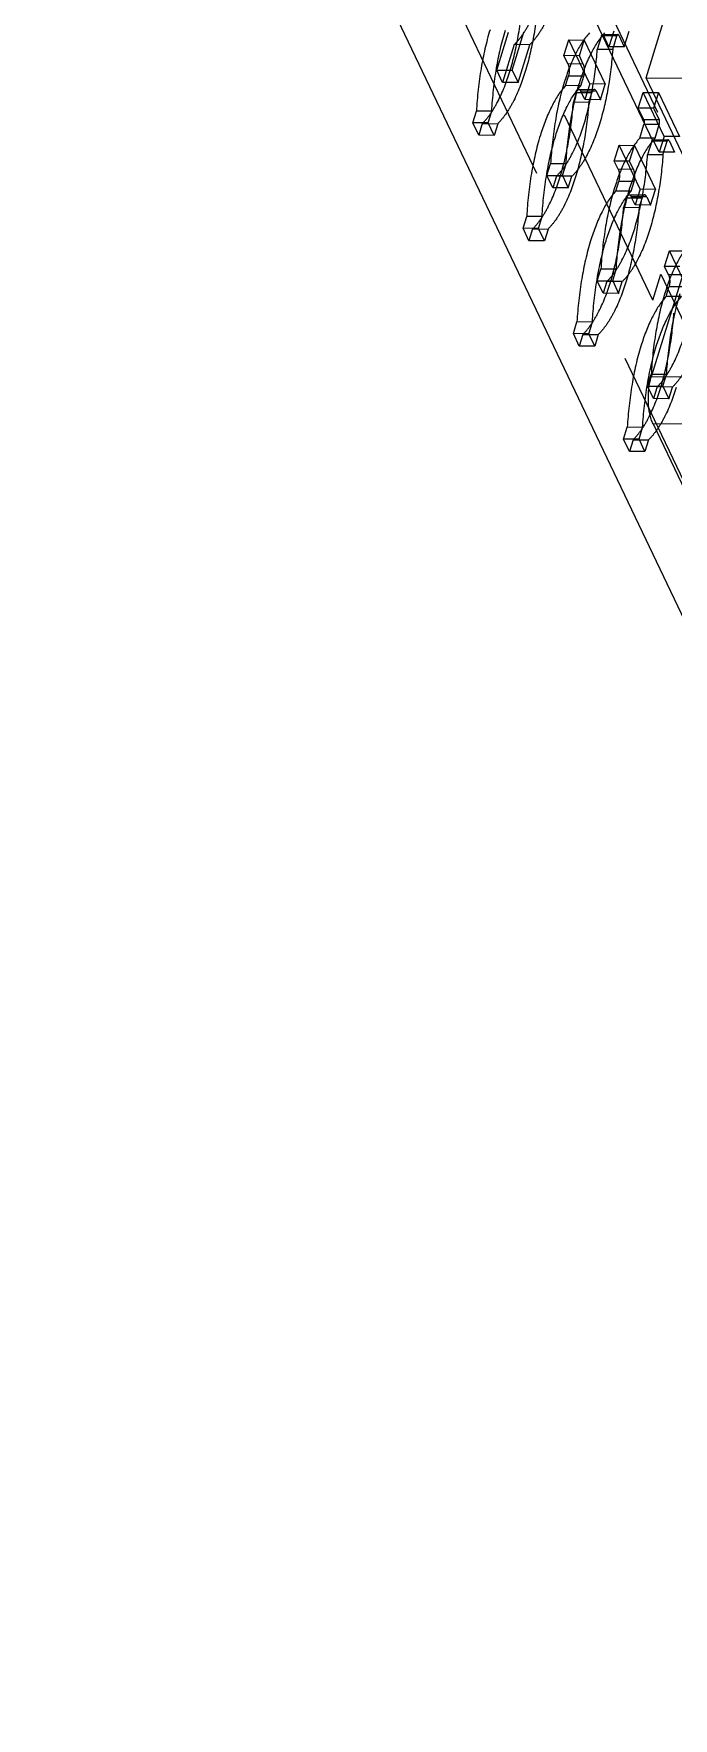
# Model space of a CAD drawing. Header units: millimetres. Extents: x 753 to 1632, y 352 to 973.
# Drawn here: x 1151.38 to 1160.97, y 786.69 to 811.93 of the extents above; entities that cross this region are included whole.
import ezdxf

# ---------------------------------------------------------------- set-up
doc = ezdxf.new("R2010")
doc.units = ezdxf.units.MM
doc.header["$LTSCALE"] = 30.734
doc.linetypes.add('HIDDEN', pattern=[0.2, 0.1, -0.1])
doc.layers.get('0').update_dxf_attribs({"linetype": 'CONTINUOUS'})
doc.layers.add('DEFAULT_2', color=8, linetype='HIDDEN')

msp = doc.modelspace()

# ---------------------------------------------------------------- linework, layer by layer
at = {"color": 3, "linetype": 'Continuous'}
msp.add_line((1179.72987, 764.2092), (1151.37699, 823.57063), dxfattribs=at)
at = {"color": 7, "linetype": 'Continuous'}
for p, q in [((1160.56059, 811.26959), (1161.43202, 814.08956)), ((1161.44806, 809.41151), (1160.56059, 811.26959)), ((1160.56059, 811.26959), (1165.91817, 811.23772)), ((1161.48425, 809.5286), (1160.63701, 806.78695)), ((1161.09887, 806.7842), (1160.63701, 806.78695)), ((1160.66443, 806.0845), (1161.85198, 803.59815)), ((1161.12629, 806.08175), (1160.66443, 806.0845))]:
    msp.add_line(p, q, dxfattribs=at)
at = {"color": 7, "linetype": 'Continuous', "start_tangent": (-0.43099323, 0.90235516), "end_tangent": (0.29524737, 0.95542084)}
msp.add_spline([(1160.66443, 806.0845), (1160.63779, 806.15265), (1160.61683, 806.23325), (1160.59491, 806.41897), (1160.602, 806.61341), (1160.63701, 806.78695)], degree=3, dxfattribs=at)
at = {"layer": 'DEFAULT_2', "color": 8, "linetype": 'HIDDEN'}
for p, q in [((1180.11718, 765.46252), (1151.76429, 824.82395)), ((1156.75697, 819.07456), (1167.50138, 796.57937)), ((1156.69361, 818.62866), (1167.0105, 797.02856)), ((1160.66053, 807.93653), (1158.00041, 813.50594)), ((1158.31997, 811.38537), (1158.49529, 811.95271)), ((1158.5509, 811.384), (1158.72622, 811.95133)), ((1159.90721, 811.91872), (1160.13814, 811.91735)), ((1160.00215, 811.73384), (1159.91902, 811.90789)), ((1160.14995, 811.90652), (1159.91902, 811.90789)), ((1160.07477, 811.96884), (1160.00215, 811.73384)), ((1160.14995, 811.90652), (1160.23308, 811.73247)), ((1160.23308, 811.73247), (1160.3057, 811.96747)), ((1158.58435, 811.76623), (1158.40903, 811.19889)), ((1158.81528, 811.76486), (1158.58435, 811.76623)), ((1158.63996, 811.19752), (1158.81528, 811.76486)), ((1159.32849, 811.60149), (1159.40111, 811.83649)), ((1159.71581, 811.17761), (1159.40111, 811.83649)), ((1159.40111, 811.83649), (1159.63204, 811.83512)), ((1159.55942, 811.60012), (1159.63204, 811.83512)), ((1159.63204, 811.83512), (1159.94674, 811.17623)), ((1159.89207, 811.8998), (1159.82851, 811.69413)), ((1160.05944, 811.69275), (1159.82851, 811.69413)), ((1160.123, 811.89843), (1159.89207, 811.8998)), ((1160.23308, 811.73247), (1160.00215, 811.73384)), ((1160.05944, 811.69275), (1160.123, 811.89843)), ((1159.38786, 811.47717), (1159.32849, 811.60149)), ((1159.55942, 811.60012), (1159.32849, 811.60149)), ((1159.61879, 811.4758), (1159.38786, 811.47717)), ((1159.61879, 811.4758), (1159.55942, 811.60012)), ((1158.40903, 811.19889), (1158.31997, 811.38537)), ((1158.31997, 811.38537), (1158.5509, 811.384)), ((1158.63996, 811.19752), (1158.40903, 811.19889)), ((1158.5509, 811.384), (1158.63996, 811.19752)), ((1159.3508, 811.15153), (1159.39499, 811.29454)), ((1159.58173, 811.15015), (1159.3508, 811.15153)), ((1159.62592, 811.29316), (1159.39499, 811.29454)), ((1159.58173, 811.15015), (1159.62592, 811.29316)), ((1159.71581, 811.17761), (1159.64319, 810.94261)), ((1159.94674, 811.17623), (1159.71581, 811.17761)), ((1159.87412, 810.94124), (1159.94674, 811.17623)), ((1159.51375, 811.0459), (1159.46955, 810.90289)), ((1159.70048, 810.90152), (1159.46955, 810.90289)), ((1159.74468, 811.04453), (1159.51375, 811.0459)), ((1159.55311, 811.09509), (1159.78404, 811.09372)), ((1159.64319, 810.94261), (1159.58381, 811.06693)), ((1159.81474, 811.06555), (1159.58381, 811.06693)), ((1159.87412, 810.94124), (1159.64319, 810.94261)), ((1159.70048, 810.90152), (1159.74468, 811.04453)), ((1159.81474, 811.06555), (1159.87412, 810.94124)), ((1160.44154, 810.8139), (1160.51416, 811.0489)), ((1160.82886, 810.39002), (1160.51416, 811.0489)), ((1160.51416, 811.0489), (1160.74509, 811.04752)), ((1160.74509, 811.04752), (1160.67247, 810.81252)), ((1160.74509, 811.04752), (1161.05979, 810.38864)), ((1157.96101, 810.59414), (1158.01529, 810.76981)), ((1158.24622, 810.76843), (1158.01529, 810.76981)), ((1158.19194, 810.59276), (1158.24622, 810.76843)), ((1160.52467, 810.63985), (1160.44154, 810.8139)), ((1160.67247, 810.81252), (1160.44154, 810.8139)), ((1160.67247, 810.81252), (1160.7556, 810.63848)), ((1158.05007, 810.40766), (1157.96101, 810.59414)), ((1158.19194, 810.59276), (1157.96101, 810.59414)), ((1158.10436, 810.58333), (1158.05007, 810.40766)), ((1158.281, 810.40629), (1158.05007, 810.40766)), ((1158.10436, 810.58333), (1158.33529, 810.58196)), ((1158.281, 810.40629), (1158.19194, 810.59276)), ((1158.33529, 810.58196), (1158.281, 810.40629)), ((1160.46385, 810.36393), (1160.52741, 810.56961)), ((1160.7556, 810.63848), (1160.52467, 810.63985)), ((1160.75834, 810.56823), (1160.52741, 810.56961)), ((1160.69478, 810.36256), (1160.75834, 810.56823)), ((1160.82886, 810.39002), (1160.75624, 810.15502)), ((1161.05979, 810.38864), (1160.82886, 810.39002)), ((1160.08258, 810.02266), (1160.1552, 810.25766)), ((1160.46991, 809.59878), (1160.1552, 810.25766)), ((1160.1552, 810.25766), (1160.38613, 810.25629)), ((1160.31351, 810.02129), (1160.38613, 810.25629)), ((1160.38613, 810.25629), (1160.70084, 809.59741)), ((1160.69478, 810.36256), (1160.46385, 810.36393)), ((1160.64617, 810.32097), (1160.58261, 810.1153)), ((1160.8771, 810.3196), (1160.64617, 810.32097)), ((1160.66131, 810.33989), (1160.89224, 810.33852)), ((1160.75624, 810.15502), (1160.67312, 810.32906)), ((1160.90405, 810.32769), (1160.67312, 810.32906)), ((1160.98717, 810.15364), (1160.75624, 810.15502)), ((1160.81354, 810.11393), (1160.8771, 810.3196)), ((1160.90405, 810.32769), (1160.98717, 810.15364)), ((1159.07406, 809.80654), (1159.12835, 809.98221)), ((1159.35928, 809.98084), (1159.12835, 809.98221)), ((1159.30499, 809.80517), (1159.35928, 809.98084)), ((1160.14196, 809.89835), (1160.08258, 810.02266)), ((1160.31351, 810.02129), (1160.08258, 810.02266)), ((1160.37289, 809.89697), (1160.14196, 809.89835)), ((1160.37289, 809.89697), (1160.31351, 810.02129)), ((1160.81354, 810.11393), (1160.58261, 810.1153)), ((1159.16313, 809.62007), (1159.07406, 809.80654)), ((1159.07406, 809.80654), (1159.30499, 809.80517)), ((1159.21742, 809.79574), (1159.16313, 809.62007)), ((1159.44835, 809.79437), (1159.21742, 809.79574)), ((1159.30499, 809.80517), (1159.39406, 809.61869)), ((1159.39406, 809.61869), (1159.44835, 809.79437)), ((1160.10489, 809.5727), (1160.14909, 809.71571)), ((1160.38002, 809.71433), (1160.14909, 809.71571)), ((1160.33583, 809.57133), (1160.38002, 809.71433)), ((1159.39406, 809.61869), (1159.16313, 809.62007)), ((1160.33583, 809.57133), (1160.10489, 809.5727)), ((1160.26784, 809.46707), (1160.22365, 809.32406)), ((1160.49877, 809.4657), (1160.26784, 809.46707)), ((1160.30721, 809.51627), (1160.53814, 809.51489)), ((1160.39729, 809.36378), (1160.33791, 809.4881)), ((1160.56884, 809.48673), (1160.33791, 809.4881)), ((1160.46991, 809.59878), (1160.39729, 809.36378)), ((1160.45458, 809.32269), (1160.49877, 809.4657)), ((1160.70084, 809.59741), (1160.46991, 809.59878)), ((1160.56884, 809.48673), (1160.62822, 809.36241)), ((1160.62822, 809.36241), (1160.70084, 809.59741)), ((1158.7151, 809.01531), (1158.76939, 809.19098)), ((1159.00032, 809.18961), (1158.76939, 809.19098)), ((1158.94603, 809.01393), (1159.00032, 809.18961)), ((1160.45458, 809.32269), (1160.22365, 809.32406)), ((1160.62822, 809.36241), (1160.39729, 809.36378)), ((1158.80417, 808.82883), (1158.7151, 809.01531)), ((1158.94603, 809.01393), (1158.7151, 809.01531)), ((1158.85846, 809.0045), (1158.80417, 808.82883)), ((1158.85846, 809.0045), (1159.08939, 809.00313)), ((1159.0351, 808.82746), (1158.94603, 809.01393)), ((1159.08939, 809.00313), (1159.0351, 808.82746)), ((1159.0351, 808.82746), (1158.80417, 808.82883)), ((1160.83668, 808.44384), (1160.9093, 808.67883)), ((1161.224, 808.01995), (1160.9093, 808.67883)), ((1160.9093, 808.67883), (1161.14023, 808.67746)), ((1159.82816, 808.22771), (1159.88245, 808.40339)), ((1160.11338, 808.40201), (1159.88245, 808.40339)), ((1160.05909, 808.22634), (1160.11338, 808.40201)), ((1160.89606, 808.31952), (1160.83668, 808.44384)), ((1161.06761, 808.44246), (1160.83668, 808.44384)), ((1159.91723, 808.04124), (1159.82816, 808.22771)), ((1159.82816, 808.22771), (1160.05909, 808.22634)), ((1159.97151, 808.21691), (1159.91723, 808.04124)), ((1160.20245, 808.21554), (1159.97151, 808.21691)), ((1160.05909, 808.22634), (1160.14816, 808.03987)), ((1160.14816, 808.03987), (1160.20245, 808.21554)), ((1160.66053, 807.93653), (1160.78156, 808.32819)), ((1160.78156, 808.32819), (1161.13783, 807.58229)), ((1164.70738, 808.30484), (1160.78156, 808.32819)), ((1160.85899, 807.99387), (1160.90319, 808.13688)), ((1161.12699, 808.31815), (1160.89606, 808.31952)), ((1161.13412, 808.13551), (1160.90319, 808.13688)), ((1160.14816, 808.03987), (1159.91723, 808.04124)), ((1164.58635, 807.91318), (1160.66053, 807.93653)), ((1161.08992, 807.9925), (1160.85899, 807.99387)), ((1159.4692, 807.43648), (1159.52349, 807.61215)), ((1159.55827, 807.25), (1159.4692, 807.43648)), ((1159.70013, 807.43511), (1159.4692, 807.43648)), ((1159.75442, 807.61078), (1159.52349, 807.61215)), ((1159.61256, 807.42568), (1159.55827, 807.25)), ((1159.61256, 807.42568), (1159.84349, 807.4243)), ((1159.70013, 807.43511), (1159.75442, 807.61078)), ((1159.7892, 807.24863), (1159.70013, 807.43511)), ((1159.84349, 807.4243), (1159.7892, 807.24863)), ((1159.7892, 807.24863), (1159.55827, 807.25)), ((1160.58226, 806.64889), (1160.63655, 806.82456)), ((1160.67133, 806.46241), (1160.58226, 806.64889)), ((1160.58226, 806.64889), (1160.81319, 806.64751)), ((1160.86748, 806.82319), (1160.63655, 806.82456)), ((1160.72561, 806.63808), (1160.67133, 806.46241)), ((1160.95654, 806.63671), (1160.72561, 806.63808)), ((1160.81319, 806.64751), (1160.86748, 806.82319)), ((1160.81319, 806.64751), (1160.90226, 806.46104)), ((1160.90226, 806.46104), (1160.95654, 806.63671)), ((1160.90226, 806.46104), (1160.67133, 806.46241)), ((1160.2233, 805.85765), (1160.27759, 806.03333)), ((1160.31237, 805.67118), (1160.2233, 805.85765)), ((1160.45423, 805.85628), (1160.2233, 805.85765)), ((1160.50852, 806.03195), (1160.27759, 806.03333)), ((1160.45423, 805.85628), (1160.50852, 806.03195)), ((1160.5433, 805.6698), (1160.45423, 805.85628)), ((1160.36665, 805.84685), (1160.31237, 805.67118)), ((1160.5433, 805.6698), (1160.31237, 805.67118)), ((1160.36665, 805.84685), (1160.59758, 805.84548)), ((1160.59758, 805.84548), (1160.5433, 805.6698))]:
    msp.add_line(p, q, dxfattribs=at)
for points, start_tangent, end_tangent in [([(1158.51708, 811.3651), (1158.64271, 811.89212), (1158.71545, 812.48172)], (0.29524737, 0.95542084), (0.072938, 0.99733648)), ([(1158.58435, 811.76623), (1158.70141, 811.90608), (1158.81052, 812.08524), (1158.99708, 812.54799)], (0.71026715, 0.70393222), (0.29524737, 0.95542084)), ([(1158.94639, 812.48035), (1158.87364, 811.89075), (1158.74801, 811.36372)], (-0.072938, -0.99733648), (-0.29524737, -0.95542084)), ([(1159.22801, 812.54662), (1159.04145, 812.08387), (1158.93234, 811.90471), (1158.81528, 811.76486)], (-0.29524737, -0.95542084), (-0.71026715, -0.70393222)), ([(1158.22019, 811.98668), (1158.08653, 811.41319), (1158.01529, 810.76981)], (-0.29524737, -0.95542084), (-0.05710629, -0.9983681)), ([(1158.24622, 810.76843), (1158.31746, 811.41181), (1158.45113, 811.98531)], (0.05710629, 0.9983681), (0.29524737, 0.95542084)), ([(1159.70976, 811.94276), (1159.5041, 811.63144), (1159.33325, 811.19909)], (-0.66828764, -0.74390297), (-0.29524737, -0.95542084)), ([(1159.56418, 811.19771), (1159.73503, 811.63006), (1159.94069, 811.94139)], (0.29524737, 0.95542084), (0.66828764, 0.74390297)), ([(1159.89207, 811.8998), (1159.89515, 811.90774), (1159.90725, 811.91873)], (0.29524737, 0.95542084), (0.9999345, -0.0114455)), ([(1159.90725, 811.91873), (1159.91042, 811.91799), (1159.91902, 811.90789)], (0.9999345, -0.0114455), (0.43099323, -0.90235516)), ([(1160.13818, 811.91735), (1160.13388, 811.91613), (1160.123, 811.89843)], (-0.99993413, 0.01147738), (-0.29524737, -0.95542084)), ([(1160.14995, 811.90652), (1160.14733, 811.91109), (1160.13818, 811.91735)], (-0.43099323, 0.90235516), (-0.99993413, 0.01147738)), ([(1159.63014, 810.5775), (1159.75577, 811.10453), (1159.82851, 811.69413)], (0.29524737, 0.95542084), (0.072938, 0.99733648)), ([(1160.05944, 811.69275), (1159.9867, 811.10315), (1159.86107, 810.57613)], (-0.072938, -0.99733648), (-0.29524737, -0.95542084)), ([(1159.38786, 811.47717), (1159.40024, 811.43849), (1159.40594, 811.39021), (1159.39499, 811.29454)], (0.43099323, -0.90235516), (-0.29524737, -0.95542084)), ([(1159.62592, 811.29316), (1159.63687, 811.38884), (1159.63117, 811.43712), (1159.61879, 811.4758)], (0.29524737, 0.95542084), (-0.43099323, 0.90235516)), ([(1158.10436, 810.58333), (1158.22142, 810.72318), (1158.33052, 810.90235), (1158.51708, 811.3651)], (0.71026715, 0.70393222), (0.29524737, 0.95542084)), ([(1158.74801, 811.36372), (1158.56145, 810.90097), (1158.45235, 810.72181), (1158.33529, 810.58196)], (-0.29524737, -0.95542084), (-0.71026715, -0.70393222)), ([(1159.3508, 811.15153), (1159.14514, 810.8402), (1158.97429, 810.40785)], (-0.66828764, -0.74390297), (-0.29524737, -0.95542084)), ([(1159.33325, 811.19909), (1159.19959, 810.62559), (1159.12835, 809.98221)], (-0.29524737, -0.95542084), (-0.05710629, -0.9983681)), ([(1159.20522, 810.40648), (1159.37607, 810.83883), (1159.58173, 811.15015)], (0.29524737, 0.95542084), (0.66828764, 0.74390297)), ([(1159.35928, 809.98084), (1159.43052, 810.62422), (1159.56418, 811.19771)], (0.05710629, 0.9983681), (0.29524737, 0.95542084)), ([(1159.27118, 809.78627), (1159.39681, 810.31329), (1159.46955, 810.90289)], (0.29524737, 0.95542084), (0.072938, 0.99733648)), ([(1159.70048, 810.90152), (1159.62774, 810.31192), (1159.50211, 809.78489)], (-0.072938, -0.99733648), (-0.29524737, -0.95542084)), ([(1159.51375, 811.0459), (1159.53131, 811.08219), (1159.55306, 811.09509)], (0.29524737, 0.95542084), (0.99999288, -0.00377348)), ([(1159.55306, 811.09509), (1159.56135, 811.09325), (1159.58381, 811.06693)], (0.99999288, -0.00377348), (0.43099323, -0.90235516)), ([(1159.784, 811.09371), (1159.76224, 811.08082), (1159.74468, 811.04453)], (-0.99999288, 0.00377348), (-0.29524737, -0.95542084)), ([(1159.81474, 811.06555), (1159.80789, 811.07755), (1159.784, 811.09371)], (-0.43099323, 0.90235516), (-0.99999288, 0.00377348)), ([(1158.97429, 810.40785), (1158.84063, 809.83436), (1158.76939, 809.19098)], (-0.29524737, -0.95542084), (-0.05710629, -0.9983681)), ([(1159.00032, 809.18961), (1159.07156, 809.83298), (1159.20522, 810.40648)], (0.05710629, 0.9983681), (0.29524737, 0.95542084)), ([(1159.21742, 809.79574), (1159.33448, 809.93559), (1159.44358, 810.11475), (1159.63014, 810.5775)], (0.71026715, 0.70393222), (0.29524737, 0.95542084)), ([(1159.86107, 810.57613), (1159.67451, 810.11338), (1159.56541, 809.93421), (1159.44835, 809.79437)], (-0.29524737, -0.95542084), (-0.71026715, -0.70393222)), ([(1160.52467, 810.63985), (1160.53162, 810.60641), (1160.52741, 810.56961)], (0.43099323, -0.90235516), (-0.29524737, -0.95542084)), ([(1160.75834, 810.56823), (1160.76255, 810.60503), (1160.7556, 810.63848)], (0.29524737, 0.95542084), (-0.43099323, 0.90235516)), ([(1160.46385, 810.36393), (1160.25819, 810.05261), (1160.08735, 809.62026)], (-0.66828764, -0.74390297), (-0.29524737, -0.95542084)), ([(1160.31828, 809.61889), (1160.48912, 810.05124), (1160.69478, 810.36256)], (0.29524737, 0.95542084), (0.66828764, 0.74390297)), ([(1160.64617, 810.32097), (1160.64925, 810.32891), (1160.66135, 810.3399)], (0.29524737, 0.95542084), (0.9999345, -0.0114455)), ([(1160.66135, 810.3399), (1160.66452, 810.33916), (1160.67312, 810.32906)], (0.9999345, -0.0114455), (0.43099323, -0.90235516)), ([(1160.89228, 810.33852), (1160.88798, 810.3373), (1160.8771, 810.3196)], (-0.99993413, 0.01147738), (-0.29524737, -0.95542084)), ([(1160.90405, 810.32769), (1160.90143, 810.33226), (1160.89228, 810.33852)], (-0.43099323, 0.90235516), (-0.99993413, 0.01147738)), ([(1160.14196, 809.89835), (1160.15434, 809.85967), (1160.16003, 809.81138), (1160.14909, 809.71571)], (0.43099323, -0.90235516), (-0.29524737, -0.95542084)), ([(1160.38002, 809.71433), (1160.39096, 809.81001), (1160.38527, 809.85829), (1160.37289, 809.89697)], (0.29524737, 0.95542084), (-0.43099323, 0.90235516)), ([(1160.38424, 808.99867), (1160.50986, 809.5257), (1160.58261, 810.1153)], (0.29524737, 0.95542084), (0.072938, 0.99733648)), ([(1160.81354, 810.11393), (1160.74079, 809.52433), (1160.61517, 808.9973)], (-0.072938, -0.99733648), (-0.29524737, -0.95542084)), ([(1158.85846, 809.0045), (1158.97552, 809.14435), (1159.08462, 809.32352), (1159.27118, 809.78627)], (0.71026715, 0.70393222), (0.29524737, 0.95542084)), ([(1159.50211, 809.78489), (1159.31555, 809.32214), (1159.20645, 809.14298), (1159.08939, 809.00313)], (-0.29524737, -0.95542084), (-0.71026715, -0.70393222)), ([(1160.10489, 809.5727), (1159.89924, 809.26138), (1159.72839, 808.82903)], (-0.66828764, -0.74390297), (-0.29524737, -0.95542084)), ([(1160.08735, 809.62026), (1159.95369, 809.04676), (1159.88245, 808.40339)], (-0.29524737, -0.95542084), (-0.05710629, -0.9983681)), ([(1159.95932, 808.82765), (1160.13017, 809.26), (1160.33583, 809.57133)], (0.29524737, 0.95542084), (0.66828764, 0.74390297)), ([(1160.11338, 808.40201), (1160.18462, 809.04539), (1160.31828, 809.61889)], (0.05710629, 0.9983681), (0.29524737, 0.95542084)), ([(1160.26784, 809.46707), (1160.28541, 809.50337), (1160.30716, 809.51626)], (0.29524737, 0.95542084), (0.99999288, -0.00377348)), ([(1160.30716, 809.51626), (1160.31544, 809.51442), (1160.33791, 809.4881)], (0.99999288, -0.00377348), (0.43099323, -0.90235516)), ([(1160.53809, 809.51489), (1160.51634, 809.50199), (1160.49877, 809.4657)], (-0.99999288, 0.00377348), (-0.29524737, -0.95542084)), ([(1160.56884, 809.48673), (1160.56198, 809.49872), (1160.53809, 809.51489)], (-0.43099323, 0.90235516), (-0.99999288, 0.00377348)), ([(1160.02528, 808.20744), (1160.1509, 808.73447), (1160.22365, 809.32406)], (0.29524737, 0.95542084), (0.072938, 0.99733648)), ([(1160.45458, 809.32269), (1160.38183, 808.73309), (1160.25621, 808.20607)], (-0.072938, -0.99733648), (-0.29524737, -0.95542084)), ([(1159.97151, 808.21691), (1160.08858, 808.35676), (1160.19768, 808.53592), (1160.38424, 808.99867)], (0.71026715, 0.70393222), (0.29524737, 0.95542084)), ([(1160.61517, 808.9973), (1160.42861, 808.53455), (1160.31951, 808.35539), (1160.20245, 808.21554)], (-0.29524737, -0.95542084), (-0.71026715, -0.70393222)), ([(1159.72839, 808.82903), (1159.59473, 808.25553), (1159.52349, 807.61215)], (-0.29524737, -0.95542084), (-0.05710629, -0.9983681)), ([(1159.75442, 807.61078), (1159.82566, 808.25416), (1159.95932, 808.82765)], (0.05710629, 0.9983681), (0.29524737, 0.95542084)), ([(1161.21795, 808.78511), (1161.01229, 808.47378), (1160.84145, 808.04143)], (-0.66828764, -0.74390297), (-0.29524737, -0.95542084)), ([(1159.61256, 807.42568), (1159.72962, 807.56553), (1159.83872, 807.74469), (1160.02528, 808.20744)], (0.71026715, 0.70393222), (0.29524737, 0.95542084)), ([(1160.25621, 808.20607), (1160.06965, 807.74332), (1159.96055, 807.56415), (1159.84349, 807.4243)], (-0.29524737, -0.95542084), (-0.71026715, -0.70393222)), ([(1160.89606, 808.31952), (1160.90843, 808.28084), (1160.91413, 808.23255), (1160.90319, 808.13688)], (0.43099323, -0.90235516), (-0.29524737, -0.95542084)), ([(1160.85899, 807.99387), (1160.65333, 807.68255), (1160.48249, 807.2502)], (-0.66828764, -0.74390297), (-0.29524737, -0.95542084)), ([(1160.84145, 808.04143), (1160.70778, 807.46794), (1160.63655, 806.82456)], (-0.29524737, -0.95542084), (-0.05710629, -0.9983681)), ([(1160.71342, 807.24882), (1160.88426, 807.68117), (1161.08992, 807.9925)], (0.29524737, 0.95542084), (0.66828764, 0.74390297)), ([(1160.86748, 806.82319), (1160.93871, 807.46656), (1161.07238, 808.04006)], (0.05710629, 0.9983681), (0.29524737, 0.95542084)), ([(1160.77938, 806.62861), (1160.905, 807.15564), (1160.97775, 807.74524)], (0.29524737, 0.95542084), (0.072938, 0.99733648)), ([(1160.72561, 806.63808), (1160.84267, 806.77793), (1160.95178, 806.9571), (1161.13834, 807.41985)], (0.71026715, 0.70393222), (0.29524737, 0.95542084)), ([(1161.36927, 807.41847), (1161.18271, 806.95572), (1161.0736, 806.77656), (1160.95654, 806.63671)], (-0.29524737, -0.95542084), (-0.71026715, -0.70393222)), ([(1160.48249, 807.2502), (1160.34882, 806.6767), (1160.27759, 806.03333)], (-0.29524737, -0.95542084), (-0.05710629, -0.9983681)), ([(1160.50852, 806.03195), (1160.57975, 806.67533), (1160.71342, 807.24882)], (0.05710629, 0.9983681), (0.29524737, 0.95542084)), ([(1160.36665, 805.84685), (1160.48371, 805.9867), (1160.59282, 806.16586), (1160.77938, 806.62861)], (0.71026715, 0.70393222), (0.29524737, 0.95542084)), ([(1161.01031, 806.62724), (1160.82375, 806.16449), (1160.71464, 805.98532), (1160.59758, 805.84548)], (-0.29524737, -0.95542084), (-0.71026715, -0.70393222))]:
    msp.add_spline(points, degree=3, dxfattribs=dict(at, start_tangent=start_tangent, end_tangent=end_tangent))

doc.saveas('drawing.dxf')
